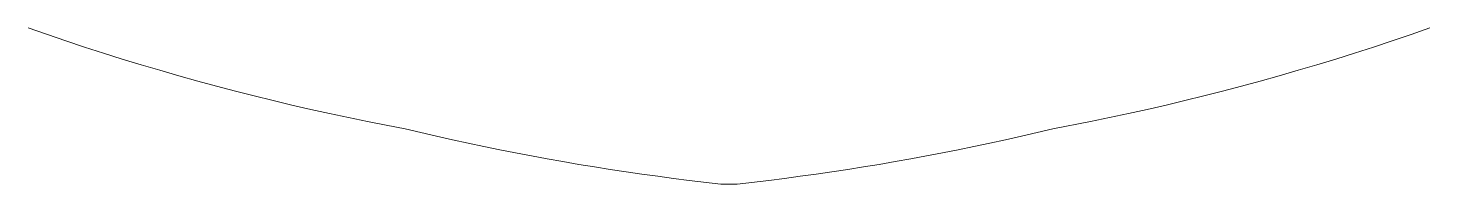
# Model space of a CAD drawing. Extents: x -21.5 to 21.5, y 49.2 to 54.
import ezdxf

# ---------------------------------------------------------------- set-up
doc = ezdxf.new("R2010")
doc.units = 0
doc.header["$MEASUREMENT"] = 0
doc.layers.add('xuansuo', color=11, linetype='CONTINUOUS', lineweight=0)

msp = doc.modelspace()

# ---------------------------------------------------------------- linework, layer by layer
at = {"layer": 'xuansuo'}
for p, q in [((-20.344, 53.603), (-21.5, 54)), ((11.092, 51.124), (9.936, 50.9)), ((11.092, 51.124), (9.936, 50.9)), ((-1.219, 49.312), (-0.25, 49.2)), ((-1.219, 49.312), (-0.25, 49.2)), ((-0.2, 49.2), (-0.25, 49.2)), ((1.219, 49.312), (0.25, 49.2)), ((1.219, 49.312), (0.25, 49.2))]:
    msp.add_line(p, q, dxfattribs=at)
for points in [[(21.5, 54, 0), (20.922, 53.799, 0), (20.344, 53.603, 0), (19.765, 53.412, 0), (19.187, 53.226, 0), (18.609, 53.045, 0), (18.031, 52.868, 0), (17.453, 52.697, 0), (16.874, 52.53, 0), (16.296, 52.368, 0), (15.718, 52.211, 0), (15.14, 52.058, 0), (14.562, 51.911, 0), (13.983, 51.768, 0), (13.405, 51.63, 0), (12.827, 51.496, 0), (12.249, 51.368, 0), (11.671, 51.244, 0), (11.092, 51.124, 0)], [(21.5, 54, 0), (20.922, 53.799, 0), (20.344, 53.603, 0), (19.765, 53.412, 0), (19.187, 53.226, 0), (18.609, 53.045, 0), (18.031, 52.868, 0), (17.453, 52.697, 0), (16.874, 52.53, 0), (16.296, 52.368, 0), (15.718, 52.211, 0), (15.14, 52.058, 0), (14.562, 51.911, 0), (13.983, 51.768, 0), (13.405, 51.63, 0), (12.827, 51.496, 0), (12.249, 51.368, 0), (11.671, 51.244, 0), (11.092, 51.124, 0)], [(-9.936, 50.9, 0), (-10.514, 51.01, 0), (-11.092, 51.124, 0), (-11.671, 51.244, 0), (-12.249, 51.368, 0), (-12.827, 51.496, 0), (-13.405, 51.63, 0), (-13.983, 51.768, 0), (-14.562, 51.911, 0), (-15.14, 52.058, 0), (-15.718, 52.211, 0), (-16.296, 52.368, 0), (-16.874, 52.53, 0), (-17.453, 52.697, 0), (-18.031, 52.868, 0), (-18.609, 53.045, 0), (-19.187, 53.226, 0), (-19.765, 53.412, 0), (-20.344, 53.603, 0)], [(-9.936, 50.9, 0), (-9.452, 50.784, 0), (-8.967, 50.672, 0), (-8.483, 50.562, 0), (-7.999, 50.456, 0), (-7.515, 50.354, 0), (-7.03, 50.254, 0), (-6.546, 50.158, 0), (-6.062, 50.065, 0), (-5.577, 49.975, 0), (-5.093, 49.889, 0), (-4.609, 49.805, 0), (-4.124, 49.725, 0), (-3.64, 49.648, 0), (-3.156, 49.575, 0), (-2.672, 49.504, 0), (-2.187, 49.437, 0), (-1.703, 49.373, 0), (-1.219, 49.312, 0)], [(-9.936, 50.9, 0), (-9.452, 50.784, 0), (-8.967, 50.672, 0), (-8.483, 50.562, 0), (-7.999, 50.456, 0), (-7.515, 50.354, 0), (-7.03, 50.254, 0), (-6.546, 50.158, 0), (-6.062, 50.065, 0), (-5.577, 49.975, 0), (-5.093, 49.889, 0), (-4.609, 49.805, 0), (-4.124, 49.725, 0), (-3.64, 49.648, 0), (-3.156, 49.575, 0), (-2.672, 49.504, 0), (-2.187, 49.437, 0), (-1.703, 49.373, 0), (-1.219, 49.312, 0)], [(9.936, 50.9, 0), (9.452, 50.784, 0), (8.967, 50.672, 0), (8.483, 50.562, 0), (7.999, 50.456, 0), (7.514, 50.354, 0), (7.03, 50.254, 0), (6.546, 50.158, 0), (6.062, 50.065, 0), (5.577, 49.975, 0), (5.093, 49.889, 0), (4.609, 49.805, 0), (4.124, 49.725, 0), (3.64, 49.648, 0), (3.156, 49.575, 0), (2.671, 49.504, 0), (2.187, 49.437, 0), (1.703, 49.373, 0), (1.219, 49.312, 0)], [(9.936, 50.9, 0), (9.452, 50.784, 0), (8.967, 50.672, 0), (8.483, 50.562, 0), (7.999, 50.456, 0), (7.514, 50.354, 0), (7.03, 50.254, 0), (6.546, 50.158, 0), (6.062, 50.065, 0), (5.577, 49.975, 0), (5.093, 49.889, 0), (4.609, 49.805, 0), (4.124, 49.725, 0), (3.64, 49.648, 0), (3.156, 49.575, 0), (2.671, 49.504, 0), (2.187, 49.437, 0), (1.703, 49.373, 0), (1.219, 49.312, 0)], [(0.25, 49.2, 0), (0.225, 49.2, 0), (0.2, 49.2, 0), (0.175, 49.2, 0), (0.15, 49.2, 0), (0.125, 49.2, 0), (0.1, 49.2, 0), (0.075, 49.2, 0), (0.05, 49.2, 0), (0.025, 49.2, 0), (0, 49.2, 0), (-0.025, 49.2, 0), (-0.05, 49.2, 0), (-0.075, 49.2, 0), (-0.1, 49.2, 0), (-0.125, 49.2, 0), (-0.15, 49.2, 0), (-0.175, 49.2, 0), (-0.2, 49.2, 0)]]:
    msp.add_polyline3d(points, dxfattribs=at)

doc.saveas('drawing.dxf')
